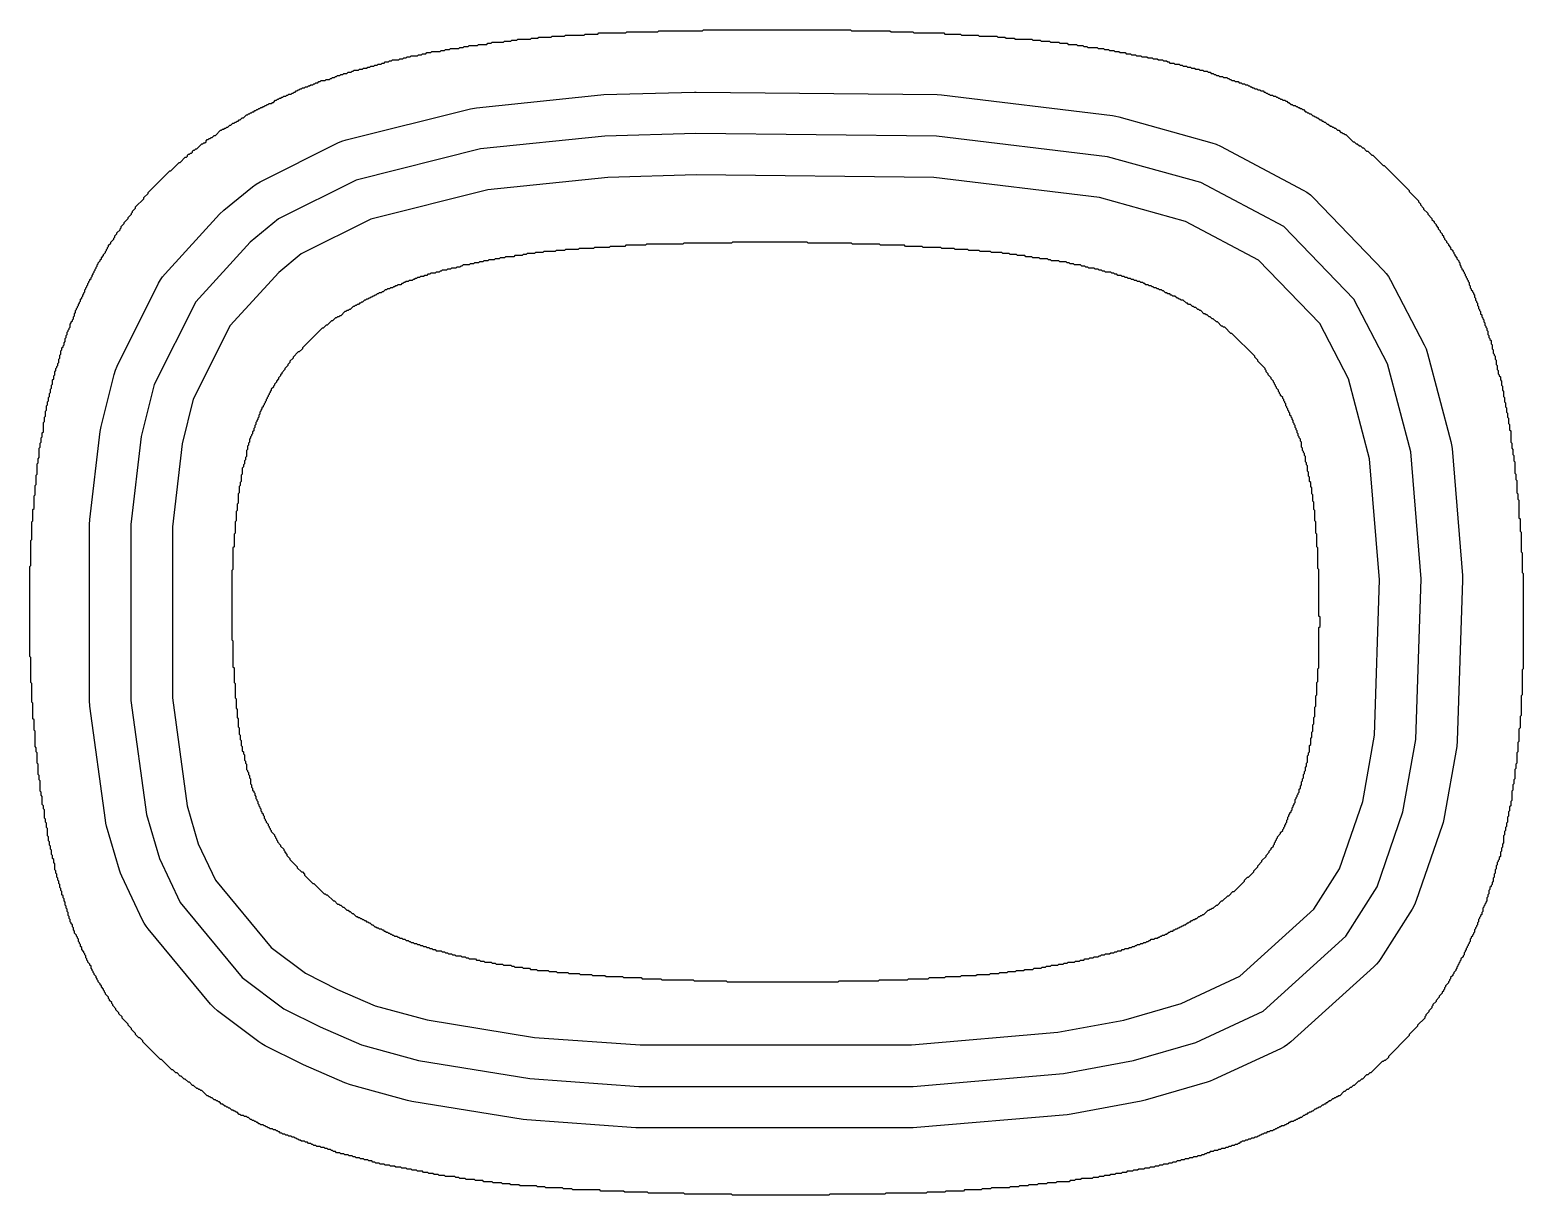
# Model space of a CAD drawing. Header units: millimetres. Extents: x 0 to 1730, y 0 to 225.
# Drawn here: x 1431.5 to 1575.6, y 56.6 to 169.1 of the extents above; entities that cross this region are included whole.
import ezdxf

# ---------------------------------------------------------------- set-up
doc = ezdxf.new("R2010")
doc.units = ezdxf.units.MM
for name, color, linetype in [('CENTERLINE', 1, 'Continuous'), ('GROOVE_8MM', 3, 'Continuous'), ('OUTLINE', 7, 'Continuous')]:
    doc.layers.add(name, color=color, linetype=linetype)

msp = doc.modelspace()

# ---------------------------------------------------------------- linework, layer by layer
at = {"layer": 'CENTERLINE'}
msp.add_lwpolyline([(1459.5, 72.85), (1463.5, 71.1), (1469, 69.6), (1479.75, 67.85), (1490.25, 67.1), (1516.75, 67.1), (1531.25, 68.35), (1538, 69.6), (1544, 71.35), (1550.5, 74.35), (1558.5, 81.6), (1561.5, 86.35), (1564, 93.6), (1565.25, 100.6), (1565.75, 116.1), (1564.75, 128.35), (1562.5, 136.85), (1559.25, 143.1), (1552.5, 150.1), (1544.5, 154.35), (1535.5, 156.85), (1519, 158.85), (1495.75, 159.1), (1487, 158.85), (1475, 157.6), (1463, 154.6), (1455.5, 150.85), (1452.75, 148.6), (1447.5, 142.85), (1443.5, 134.85), (1442.25, 129.85), (1441.25, 121.35), (1441.25, 104.35), (1442.75, 93.35), (1444, 89.1), (1446, 84.85), (1452, 77.6), (1456, 74.6), (1459.5, 72.85)], dxfattribs=at)
at = {"layer": 'GROOVE_8MM'}
for points in [[(1449.6, 74.4), (1449.24, 74.71), (1448.92, 75.05), (1442.92, 82.3), (1442.72, 82.57), (1442.54, 82.85), (1442.38, 83.15), (1440.38, 87.4), (1440.26, 87.68), (1440.16, 87.97), (1438.91, 92.22), (1438.84, 92.51), (1438.79, 92.81), (1437.29, 103.81), (1437.25, 104.35), (1437.25, 121.35), (1437.28, 121.82), (1438.28, 130.32), (1438.37, 130.82), (1439.62, 135.82), (1439.75, 136.24), (1439.92, 136.64), (1443.92, 144.64), (1444.1, 144.96), (1444.31, 145.26), (1444.55, 145.55), (1449.8, 151.3), (1450.22, 151.7), (1452.97, 153.95), (1453.33, 154.21), (1453.71, 154.43), (1461.21, 158.18), (1461.61, 158.35), (1462.03, 158.48), (1474.03, 161.48), (1474.59, 161.58), (1486.59, 162.83), (1486.89, 162.85), (1495.64, 163.1), (1495.79, 163.1), (1519.04, 162.85), (1519.48, 162.82), (1535.98, 160.82), (1536.28, 160.77), (1536.57, 160.7), (1545.57, 158.2), (1545.98, 158.07), (1546.38, 157.88), (1554.38, 153.63), (1554.74, 153.42), (1555.07, 153.16), (1555.38, 152.88), (1562.13, 145.88), (1562.38, 145.59), (1562.61, 145.28), (1562.8, 144.95), (1566.05, 138.7), (1566.23, 138.29), (1566.37, 137.87), (1568.62, 129.37), (1568.69, 129.03), (1568.74, 128.68), (1569.74, 116.43), (1569.75, 115.97), (1569.25, 100.47), (1569.19, 99.9), (1567.94, 92.9), (1567.87, 92.59), (1567.78, 92.3), (1565.28, 85.05), (1565.11, 84.62), (1564.88, 84.21), (1561.88, 79.46), (1561.68, 79.17), (1561.44, 78.89), (1561.19, 78.64), (1553.19, 71.39), (1552.87, 71.13), (1552.53, 70.91), (1552.18, 70.72), (1545.68, 67.72), (1545.4, 67.6), (1545.12, 67.51), (1539.12, 65.76), (1538.73, 65.67), (1531.98, 64.42), (1531.59, 64.37), (1517.09, 63.12), (1516.75, 63.1), (1490.25, 63.1), (1489.97, 63.11), (1479.47, 63.86), (1479.11, 63.9), (1468.36, 65.65), (1467.95, 65.74), (1462.45, 67.24), (1461.9, 67.44), (1457.9, 69.19), (1457.71, 69.27), (1454.21, 71.02), (1453.9, 71.2), (1453.6, 71.4), (1449.6, 74.4)], [(1490.39, 71.1), (1516.58, 71.1), (1530.71, 72.32), (1537.07, 73.5), (1542.59, 75.11), (1548.27, 77.73), (1555.41, 84.2), (1557.87, 88.09), (1560.12, 94.61), (1561.26, 101.02), (1561.74, 116), (1560.79, 127.67), (1558.75, 135.4), (1555.97, 140.74), (1550.06, 146.87), (1543.01, 150.61), (1534.72, 152.92), (1518.74, 154.85), (1495.79, 155.1), (1487.26, 154.86), (1475.7, 153.65), (1464.4, 150.83), (1457.69, 147.47), (1455.51, 145.69), (1450.83, 140.56), (1447.27, 133.45), (1446.19, 129.13), (1445.25, 121.12), (1445.25, 104.62), (1446.67, 94.19), (1447.75, 90.52), (1449.4, 87.01), (1454.78, 80.52), (1458.11, 78.02), (1461.2, 76.47), (1464.83, 74.88), (1469.85, 73.51), (1480.21, 71.83), (1490.39, 71.1)]]:
    msp.add_lwpolyline(points, close=True, dxfattribs=at)
at = {"layer": 'OUTLINE'}
for points in [[(1514.6, 168.9), (1516.7, 168.9), (1516.8, 168.8), (1519.7, 168.8), (1519.8, 168.7), (1521.3, 168.7), (1521.4, 168.6), (1523, 168.6), (1523.1, 168.5), (1524.8, 168.5), (1524.9, 168.4), (1525.6, 168.4), (1525.7, 168.3), (1526.5, 168.3), (1526.6, 168.2), (1528.2, 168.2), (1528.3, 168.1), (1529, 168.1), (1529.1, 168), (1529.9, 168), (1530, 167.9), (1530.8, 167.9), (1530.9, 167.8), (1531.6, 167.8), (1531.7, 167.7), (1532.5, 167.7), (1532.6, 167.6), (1533.1, 167.6), (1533.2, 167.5), (1533.5, 167.5), (1533.6, 167.4), (1534.5, 167.4), (1534.6, 167.3), (1535.1, 167.3), (1535.2, 167.2), (1535.6, 167.2), (1535.7, 167.1), (1536.1, 167.1), (1536.2, 167), (1536.6, 167), (1536.7, 166.9), (1537.2, 166.9), (1537.3, 166.8), (1537.7, 166.8), (1537.8, 166.7), (1538.2, 166.7), (1538.3, 166.6), (1538.7, 166.6), (1538.8, 166.5), (1539.3, 166.5), (1539.4, 166.4), (1539.8, 166.4), (1539.9, 166.3), (1540.3, 166.3), (1540.4, 166.2), (1540.8, 166.2), (1540.9, 166.1), (1541.2, 166.1), (1541.3, 166), (1541.4, 166), (1541.5, 165.9), (1541.9, 165.9), (1542, 165.8), (1542.4, 165.8), (1542.5, 165.7), (1542.7, 165.7), (1542.8, 165.6), (1543.1, 165.6), (1543.2, 165.5), (1543.5, 165.5), (1543.6, 165.4), (1543.9, 165.4), (1544, 165.3), (1544.3, 165.3), (1544.4, 165.2), (1544.7, 165.2), (1544.8, 165.1), (1545.1, 165.1), (1545.2, 165), (1545.4, 165), (1545.5, 164.9), (1545.7, 164.9), (1545.8, 164.8), (1545.9, 164.8), (1546, 164.7), (1546.2, 164.7), (1546.3, 164.6), (1546.6, 164.6), (1546.7, 164.5), (1547, 164.5), (1547.1, 164.4), (1547.2, 164.4), (1547.3, 164.3), (1547.4, 164.3), (1547.5, 164.2), (1547.7, 164.2), (1547.8, 164.1), (1548.1, 164.1), (1548.2, 164), (1548.4, 164), (1548.5, 163.9), (1548.7, 163.9), (1548.8, 163.8), (1549, 163.8), (1549.1, 163.7), (1549.2, 163.7), (1549.3, 163.6), (1549.4, 163.6), (1549.5, 163.5), (1549.6, 163.5), (1549.7, 163.4), (1549.9, 163.4), (1550, 163.3), (1550.2, 163.3), (1550.3, 163.2), (1550.5, 163.2), (1550.6, 163.1), (1550.7, 163.1), (1550.8, 163), (1550.9, 163), (1551, 162.9), (1551.1, 162.9), (1551.2, 162.8), (1551.4, 162.8), (1551.5, 162.7), (1551.7, 162.7), (1551.8, 162.6), (1551.9, 162.6), (1552, 162.5), (1552.1, 162.5), (1552.2, 162.4), (1552.3, 162.4), (1552.4, 162.3), (1552.6, 162.3), (1552.7, 162.2), (1552.8, 162.2), (1552.9, 162.1), (1553, 162.1), (1553.2, 161.9), (1553.3, 161.9), (1553.4, 161.8), (1553.6, 161.8), (1553.7, 161.7), (1553.8, 161.7), (1553.9, 161.6), (1554, 161.6), (1554.1, 161.5), (1554.2, 161.5), (1554.3, 161.4), (1554.4, 161.4), (1554.6, 161.2), (1554.7, 161.2), (1554.8, 161.1), (1554.9, 161.1), (1555, 161), (1555.1, 161), (1555.3, 160.8), (1555.4, 160.8), (1555.5, 160.7), (1555.6, 160.7), (1555.7, 160.6), (1555.8, 160.6), (1556, 160.4), (1556.1, 160.4), (1556.2, 160.3), (1556.3, 160.3), (1556.4, 160.2), (1556.5, 160.2), (1556.7, 160), (1556.8, 160), (1557, 159.8), (1557.1, 159.8), (1557.2, 159.7), (1557.3, 159.7), (1557.4, 159.6), (1557.5, 159.6), (1557.7, 159.4), (1557.8, 159.4), (1558, 159.2), (1558.1, 159.2), (1558.2, 159.1), (1558.3, 159.1), (1558.4, 159), (1558.5, 159), (1559.2, 158.3), (1559.3, 158.3), (1559.5, 158.1), (1559.6, 158.1), (1559.8, 157.9), (1559.9, 157.9), (1560.1, 157.7), (1560.2, 157.7), (1560.5, 157.4), (1560.6, 157.4), (1561, 157), (1561.1, 157), (1562.1, 156), (1562.2, 156), (1564.6, 153.6), (1564.6, 153.5), (1565.5, 152.6), (1565.5, 152.5), (1565.7, 152.3), (1565.7, 152.2), (1566, 151.9), (1566, 151.8), (1566.4, 151.4), (1566.4, 151.3), (1566.8, 150.9), (1566.8, 150.8), (1567, 150.6), (1567, 150.5), (1567.2, 150.3), (1567.2, 150.2), (1567.4, 150), (1567.4, 149.9), (1567.6, 149.7), (1567.6, 149.6), (1567.8, 149.4), (1567.8, 149.3), (1567.9, 149.2), (1567.9, 149.1), (1568, 149), (1568, 148.9), (1568.2, 148.7), (1568.2, 148.6), (1568.4, 148.4), (1568.4, 148.3), (1568.6, 148.1), (1568.6, 148), (1568.8, 147.8), (1568.8, 147.7), (1568.9, 147.6), (1568.9, 147.5), (1569, 147.4), (1569, 147.3), (1569.2, 147.1), (1569.2, 147), (1569.4, 146.8), (1569.4, 146.7), (1569.5, 146.6), (1569.5, 146.4), (1569.6, 146.3), (1569.6, 146.2), (1569.7, 146.1), (1569.7, 146), (1569.8, 145.9), (1569.8, 145.8), (1569.9, 145.7), (1569.9, 145.6), (1570, 145.5), (1570, 145.4), (1570.1, 145.3), (1570.1, 145.2), (1570.2, 145.1), (1570.2, 145), (1570.3, 144.9), (1570.3, 144.8), (1570.4, 144.7), (1570.4, 144.5), (1570.5, 144.4), (1570.5, 144.2), (1570.6, 144.1), (1570.6, 144), (1570.7, 143.9), (1570.7, 143.8), (1570.8, 143.7), (1570.8, 143.6), (1570.9, 143.5), (1570.9, 143.3), (1571, 143.2), (1571, 143), (1571.1, 142.9), (1571.1, 142.8), (1571.2, 142.7), (1571.2, 142.5), (1571.3, 142.4), (1571.3, 142.2), (1571.4, 142.1), (1571.4, 142), (1571.5, 141.9), (1571.5, 141.7), (1571.6, 141.6), (1571.6, 141.4), (1571.7, 141.3), (1571.7, 141.2), (1571.8, 141.1), (1571.8, 140.9), (1571.9, 140.8), (1571.9, 140.6), (1572, 140.5), (1572, 140.4), (1572.1, 140.3), (1572.1, 140.1), (1572.2, 140), (1572.2, 139.7), (1572.3, 139.6), (1572.3, 139.4), (1572.4, 139.3), (1572.4, 139.2), (1572.5, 139.1), (1572.5, 138.8), (1572.6, 138.7), (1572.6, 138.3), (1572.7, 138.2), (1572.7, 137.9), (1572.8, 137.8), (1572.8, 137.7), (1572.9, 137.6), (1572.9, 137.3), (1573, 137.2), (1573, 136.8), (1573.1, 136.7), (1573.1, 136.3), (1573.2, 136.2), (1573.2, 135.9), (1573.3, 135.8), (1573.3, 135.7), (1573.4, 135.6), (1573.4, 135.3), (1573.5, 135.2), (1573.5, 134.8), (1573.6, 134.7), (1573.6, 134.3), (1573.7, 134.2), (1573.7, 133.7), (1573.8, 133.6), (1573.8, 133.2), (1573.9, 133.1), (1573.9, 132.7), (1574, 132.6), (1574, 132.2), (1574.1, 132.1), (1574.1, 131.7), (1574.2, 131.6), (1574.2, 131.1), (1574.3, 131), (1574.3, 130.5), (1574.4, 130.4), (1574.4, 129.3), (1574.5, 129.2), (1574.5, 128.7), (1574.6, 128.6), (1574.6, 128.1), (1574.7, 128), (1574.7, 127.5), (1574.8, 127.4), (1574.8, 126.3), (1574.9, 126.2), (1574.9, 125.7), (1575, 125.6), (1575, 124.4), (1575.1, 124.3), (1575.1, 123.8), (1575.2, 123.7), (1575.2, 122), (1575.3, 121.9), (1575.3, 120.7), (1575.4, 120.6), (1575.4, 118.7), (1575.5, 118.6), (1575.5, 116.7), (1575.6, 116.6), (1575.6, 107.4), (1575.5, 107.3), (1575.5, 104.9), (1575.4, 104.8), (1575.4, 102.9), (1575.3, 102.8), (1575.3, 101.7), (1575.2, 101.6), (1575.2, 100.4), (1575.1, 100.3), (1575.1, 99.4), (1575, 99.3), (1575, 98.3), (1574.9, 98.2), (1574.9, 97.8), (1574.8, 97.7), (1574.8, 96.8), (1574.7, 96.7), (1574.7, 96.3), (1574.6, 96.2), (1574.6, 95.7), (1574.5, 95.6), (1574.5, 94.7), (1574.4, 94.6), (1574.4, 94.2), (1574.3, 94.1), (1574.3, 93.7), (1574.2, 93.6), (1574.2, 93.2), (1574.1, 93.1), (1574.1, 92.6), (1574, 92.5), (1574, 92.2), (1573.9, 92.1), (1573.9, 91.8), (1573.8, 91.7), (1573.8, 91.4), (1573.7, 91.3), (1573.7, 90.6), (1573.6, 90.5), (1573.6, 90.2), (1573.5, 90.1), (1573.5, 89.8), (1573.4, 89.7), (1573.4, 89.3), (1573.3, 89.2), (1573.3, 89), (1573.2, 88.9), (1573.2, 88.8), (1573.1, 88.7), (1573.1, 88.5), (1573, 88.4), (1573, 88.1), (1572.9, 88), (1572.9, 87.7), (1572.8, 87.6), (1572.8, 87.3), (1572.7, 87.2), (1572.7, 86.9), (1572.6, 86.8), (1572.6, 86.6), (1572.5, 86.5), (1572.5, 86.4), (1572.4, 86.3), (1572.4, 86.1), (1572.3, 86), (1572.3, 85.7), (1572.2, 85.6), (1572.2, 85.4), (1572.1, 85.3), (1572.1, 85), (1572, 84.9), (1572, 84.8), (1571.9, 84.7), (1571.9, 84.6), (1571.8, 84.5), (1571.8, 84.4), (1571.7, 84.3), (1571.7, 84), (1571.6, 83.9), (1571.6, 83.7), (1571.5, 83.6), (1571.5, 83.5), (1571.4, 83.4), (1571.4, 83.3), (1571.3, 83.2), (1571.3, 83), (1571.2, 82.9), (1571.2, 82.7), (1571.1, 82.6), (1571.1, 82.5), (1571, 82.4), (1571, 82.3), (1570.9, 82.2), (1570.9, 82), (1570.8, 81.9), (1570.8, 81.8), (1570.7, 81.7), (1570.7, 81.6), (1570.6, 81.5), (1570.6, 81.4), (1570.5, 81.3), (1570.5, 81.1), (1570.4, 81), (1570.4, 80.9), (1570.3, 80.8), (1570.3, 80.7), (1570.2, 80.6), (1570.2, 80.5), (1570.1, 80.4), (1570.1, 80.3), (1570, 80.2), (1570, 80.1), (1569.9, 80), (1569.9, 79.8), (1569.8, 79.7), (1569.8, 79.6), (1569.6, 79.4), (1569.6, 79.3), (1569.5, 79.2), (1569.5, 79.1), (1569.4, 79), (1569.4, 78.9), (1569.3, 78.8), (1569.3, 78.7), (1569.2, 78.6), (1569.2, 78.5), (1569.1, 78.4), (1569.1, 78.3), (1568.9, 78.1), (1568.9, 78), (1568.8, 77.9), (1568.8, 77.8), (1568.6, 77.6), (1568.6, 77.5), (1568.5, 77.4), (1568.5, 77.3), (1568.4, 77.2), (1568.4, 77.1), (1568.1, 76.8), (1568.1, 76.7), (1568, 76.6), (1568, 76.5), (1567.9, 76.4), (1567.9, 76.3), (1567.8, 76.2), (1567.8, 76.1), (1567.5, 75.8), (1567.5, 75.7), (1567.2, 75.4), (1567.2, 75.3), (1566.9, 75), (1566.9, 74.9), (1566.8, 74.8), (1566.8, 74.7), (1566.5, 74.4), (1566.5, 74.3), (1566.2, 74), (1566.2, 73.9), (1566.1, 73.8), (1566.1, 73.7), (1565.4, 73), (1565.4, 72.9), (1564.6, 72.1), (1564.6, 72), (1562.6, 70), (1562.6, 69.9), (1562.3, 69.6), (1562.2, 69.6), (1562.1, 69.5), (1562, 69.5), (1560.9, 68.4), (1560.8, 68.4), (1560.6, 68.2), (1560.5, 68.2), (1560.1, 67.8), (1560, 67.8), (1559.8, 67.6), (1559.7, 67.6), (1559.3, 67.2), (1559.2, 67.2), (1559, 67), (1558.9, 67), (1558.7, 66.8), (1558.6, 66.8), (1558.4, 66.6), (1558.3, 66.6), (1557.9, 66.2), (1557.8, 66.2), (1557.7, 66.1), (1557.6, 66.1), (1557.5, 66), (1557.4, 66), (1557.3, 65.9), (1557.2, 65.9), (1557, 65.7), (1556.9, 65.7), (1556.7, 65.5), (1556.6, 65.5), (1556.5, 65.4), (1556.4, 65.4), (1556.3, 65.3), (1556.2, 65.3), (1556, 65.1), (1555.9, 65.1), (1555.8, 65), (1555.7, 65), (1555.6, 64.9), (1555.5, 64.9), (1555.3, 64.7), (1555.2, 64.7), (1555.1, 64.6), (1555, 64.6), (1554.9, 64.5), (1554.8, 64.5), (1554.7, 64.4), (1554.6, 64.4), (1554.5, 64.3), (1554.4, 64.3), (1554.2, 64.1), (1554.1, 64.1), (1554, 64), (1553.9, 64), (1553.8, 63.9), (1553.7, 63.9), (1553.6, 63.8), (1553.5, 63.8), (1553.4, 63.7), (1553.2, 63.7), (1553.1, 63.6), (1553, 63.6), (1552.9, 63.5), (1552.8, 63.5), (1552.7, 63.4), (1552.6, 63.4), (1552.5, 63.3), (1552.3, 63.3), (1552.2, 63.2), (1552.1, 63.2), (1552, 63.1), (1551.9, 63.1), (1551.8, 63), (1551.7, 63), (1551.6, 62.9), (1551.5, 62.9), (1551.4, 62.8), (1551.2, 62.8), (1551.1, 62.7), (1550.9, 62.7), (1550.8, 62.6), (1550.6, 62.6), (1550.5, 62.5), (1550.4, 62.5), (1550.3, 62.4), (1550.2, 62.4), (1550.1, 62.3), (1550, 62.3), (1549.9, 62.2), (1549.7, 62.2), (1549.6, 62.1), (1549.4, 62.1), (1549.3, 62), (1549.1, 62), (1549, 61.9), (1548.8, 61.9), (1548.7, 61.8), (1548.5, 61.8), (1548.4, 61.7), (1548.3, 61.7), (1548.2, 61.6), (1548.1, 61.6), (1548, 61.5), (1547.8, 61.5), (1547.7, 61.4), (1547.5, 61.4), (1547.4, 61.3), (1547.2, 61.3), (1547.1, 61.2), (1546.9, 61.2), (1546.8, 61.1), (1546.5, 61.1), (1546.4, 61), (1546.2, 61), (1546.1, 60.9), (1545.8, 60.9), (1545.7, 60.8), (1545.4, 60.8), (1545.3, 60.7), (1545.1, 60.7), (1545, 60.6), (1544.9, 60.6), (1544.8, 60.5), (1544.6, 60.5), (1544.5, 60.4), (1544.2, 60.4), (1544.1, 60.3), (1543.8, 60.3), (1543.7, 60.2), (1543.4, 60.2), (1543.3, 60.1), (1543, 60.1), (1542.9, 60), (1542.6, 60), (1542.5, 59.9), (1542.2, 59.9), (1542.1, 59.8), (1541.8, 59.8), (1541.7, 59.7), (1541.4, 59.7), (1541.3, 59.6), (1540.9, 59.6), (1540.8, 59.5), (1540.5, 59.5), (1540.4, 59.4), (1540.1, 59.4), (1540, 59.3), (1539.6, 59.3), (1539.5, 59.2), (1539.1, 59.2), (1539, 59.1), (1538.5, 59.1), (1538.4, 59), (1538, 59), (1537.9, 58.9), (1537.4, 58.9), (1537.3, 58.8), (1536.9, 58.8), (1536.8, 58.7), (1536.3, 58.7), (1536.2, 58.6), (1535.8, 58.6), (1535.7, 58.5), (1535.2, 58.5), (1535.1, 58.4), (1534.7, 58.4), (1534.6, 58.3), (1534.1, 58.3), (1534, 58.2), (1533, 58.2), (1532.9, 58.1), (1532.4, 58.1), (1532.3, 58), (1531.9, 58), (1531.8, 57.9), (1530.6, 57.9), (1530.5, 57.8), (1529.7, 57.8), (1529.6, 57.7), (1528.8, 57.7), (1528.7, 57.6), (1527.9, 57.6), (1527.8, 57.5), (1527, 57.5), (1526.9, 57.4), (1526.1, 57.4), (1526, 57.3), (1524.3, 57.3), (1524.2, 57.2), (1523.4, 57.2), (1523.3, 57.1), (1521.7, 57.1), (1521.6, 57), (1519.9, 57), (1519.8, 56.9), (1518.1, 56.9), (1518, 56.8), (1514.1, 56.8), (1514, 56.7), (1508.7, 56.7), (1508.6, 56.6), (1499.3, 56.6), (1499.2, 56.7), (1494.7, 56.7), (1494.6, 56.8), (1491.2, 56.8), (1491.1, 56.9), (1488.9, 56.9), (1488.8, 57), (1486.6, 57), (1486.5, 57.1), (1483.9, 57.1), (1483.8, 57.2), (1483, 57.2), (1482.9, 57.3), (1481.3, 57.3), (1481.2, 57.4), (1480.5, 57.4), (1480.4, 57.5), (1478.8, 57.5), (1478.7, 57.6), (1477.9, 57.6), (1477.8, 57.7), (1477.1, 57.7), (1477, 57.8), (1476.2, 57.8), (1476.1, 57.9), (1475.3, 57.9), (1475.2, 58), (1474.5, 58), (1474.4, 58.1), (1473.6, 58.1), (1473.5, 58.2), (1473, 58.2), (1472.9, 58.3), (1472.6, 58.3), (1472.5, 58.4), (1471.6, 58.4), (1471.5, 58.5), (1471, 58.5), (1470.9, 58.6), (1470.5, 58.6), (1470.4, 58.7), (1470, 58.7), (1469.9, 58.8), (1469.5, 58.8), (1469.4, 58.9), (1468.9, 58.9), (1468.8, 59), (1468.4, 59), (1468.3, 59.1), (1467.9, 59.1), (1467.8, 59.2), (1467.4, 59.2), (1467.3, 59.3), (1466.8, 59.3), (1466.7, 59.4), (1466.3, 59.4), (1466.2, 59.5), (1465.8, 59.5), (1465.7, 59.6), (1465.3, 59.6), (1465.2, 59.7), (1464.9, 59.7), (1464.8, 59.8), (1464.6, 59.8), (1464.5, 59.9), (1464.2, 59.9), (1464.1, 60), (1463.8, 60), (1463.7, 60.1), (1463.4, 60.1), (1463.3, 60.2), (1463, 60.2), (1462.9, 60.3), (1462.7, 60.3), (1462.6, 60.4), (1462.3, 60.4), (1462.2, 60.5), (1461.9, 60.5), (1461.8, 60.6), (1461.5, 60.6), (1461.4, 60.7), (1461.1, 60.7), (1461, 60.8), (1460.8, 60.8), (1460.7, 60.9), (1460.6, 60.9), (1460.5, 61), (1460.3, 61), (1460.2, 61.1), (1460, 61.1), (1459.9, 61.2), (1459.6, 61.2), (1459.5, 61.3), (1459.2, 61.3), (1459.1, 61.4), (1458.9, 61.4), (1458.8, 61.5), (1458.7, 61.5), (1458.6, 61.6), (1458.4, 61.6), (1458.3, 61.7), (1458.1, 61.7), (1458, 61.8), (1457.7, 61.8), (1457.6, 61.9), (1457.5, 61.9), (1457.4, 62), (1457.3, 62), (1457.2, 62.1), (1457.1, 62.1), (1457, 62.2), (1456.8, 62.2), (1456.7, 62.3), (1456.5, 62.3), (1456.4, 62.4), (1456.2, 62.4), (1456.1, 62.5), (1455.9, 62.5), (1455.8, 62.6), (1455.7, 62.6), (1455.6, 62.7), (1455.5, 62.7), (1455.4, 62.8), (1455.3, 62.8), (1455.2, 62.9), (1455, 62.9), (1454.9, 63), (1454.7, 63), (1454.6, 63.1), (1454.5, 63.1), (1454.4, 63.2), (1454.3, 63.2), (1454.2, 63.3), (1454.1, 63.3), (1454, 63.4), (1453.8, 63.4), (1453.7, 63.5), (1453.6, 63.5), (1453.5, 63.6), (1453.4, 63.6), (1453.3, 63.7), (1453.2, 63.7), (1453.1, 63.8), (1453, 63.8), (1452.9, 63.9), (1452.8, 63.9), (1452.6, 64.1), (1452.5, 64.1), (1452.4, 64.2), (1452.2, 64.2), (1452.1, 64.3), (1451.9, 64.3), (1451.8, 64.4), (1451.7, 64.4), (1451.5, 64.6), (1451.4, 64.6), (1451.3, 64.7), (1451.2, 64.7), (1451.1, 64.8), (1451, 64.8), (1450.8, 65), (1450.7, 65), (1450.6, 65.1), (1450.5, 65.1), (1450.4, 65.2), (1450.3, 65.2), (1450.1, 65.4), (1450, 65.4), (1449.8, 65.6), (1449.7, 65.6), (1449.6, 65.7), (1449.5, 65.7), (1449.4, 65.8), (1449.3, 65.8), (1449.1, 66), (1449, 66), (1448.9, 66.1), (1448.8, 66.1), (1448.7, 66.2), (1448.6, 66.2), (1448.1, 66.7), (1448, 66.7), (1447.9, 66.8), (1447.8, 66.8), (1447.7, 66.9), (1447.6, 66.9), (1447.3, 67.2), (1447.2, 67.2), (1446.9, 67.5), (1446.8, 67.5), (1446.5, 67.8), (1446.4, 67.8), (1446.1, 68.1), (1446, 68.1), (1445.7, 68.4), (1445.6, 68.4), (1445.3, 68.7), (1445.2, 68.7), (1444.2, 69.7), (1444.1, 69.7), (1442.4, 71.4), (1442.4, 71.5), (1442.1, 71.8), (1442, 71.8), (1441.7, 72.1), (1441.7, 72.2), (1441.3, 72.6), (1441.3, 72.7), (1441, 73), (1441, 73.1), (1440.4, 73.7), (1440.4, 73.8), (1440.1, 74.1), (1440.1, 74.2), (1439.8, 74.5), (1439.8, 74.6), (1439.5, 74.9), (1439.5, 75), (1439.4, 75.1), (1439.4, 75.2), (1439.2, 75.4), (1439.2, 75.5), (1439.1, 75.6), (1439.1, 75.7), (1438.8, 76), (1438.8, 76.1), (1438.7, 76.2), (1438.7, 76.3), (1438.6, 76.4), (1438.6, 76.5), (1438.4, 76.7), (1438.4, 76.8), (1438.3, 76.9), (1438.3, 77), (1438.1, 77.2), (1438.1, 77.3), (1438, 77.4), (1438, 77.5), (1437.9, 77.6), (1437.9, 77.7), (1437.7, 77.9), (1437.7, 78), (1437.6, 78.1), (1437.6, 78.2), (1437.5, 78.3), (1437.5, 78.4), (1437.4, 78.5), (1437.4, 78.7), (1437.3, 78.8), (1437.3, 78.9), (1437.1, 79.1), (1437.1, 79.2), (1437, 79.3), (1437, 79.4), (1436.9, 79.5), (1436.9, 79.7), (1436.8, 79.8), (1436.8, 79.9), (1436.7, 80), (1436.7, 80.1), (1436.5, 80.3), (1436.5, 80.5), (1436.4, 80.6), (1436.4, 80.8), (1436.3, 80.9), (1436.3, 81), (1436.2, 81.1), (1436.2, 81.3), (1436.1, 81.4), (1436.1, 81.5), (1436, 81.6), (1436, 81.7), (1435.8, 81.9), (1435.8, 82.1), (1435.7, 82.2), (1435.7, 82.4), (1435.6, 82.5), (1435.6, 82.7), (1435.5, 82.8), (1435.5, 82.9), (1435.4, 83), (1435.4, 83.2), (1435.3, 83.3), (1435.3, 83.5), (1435.2, 83.6), (1435.2, 83.9), (1435.1, 84), (1435.1, 84.2), (1435, 84.3), (1435, 84.5), (1434.9, 84.6), (1434.9, 84.9), (1434.8, 85), (1434.8, 85.2), (1434.7, 85.3), (1434.7, 85.5), (1434.6, 85.6), (1434.6, 85.9), (1434.5, 86), (1434.5, 86.2), (1434.4, 86.3), (1434.4, 86.6), (1434.3, 86.7), (1434.3, 86.9), (1434.2, 87), (1434.2, 87.2), (1434.1, 87.3), (1434.1, 87.6), (1434, 87.7), (1434, 87.9), (1433.9, 88), (1433.9, 88.6), (1433.8, 88.7), (1433.8, 89), (1433.7, 89.1), (1433.7, 89.4), (1433.6, 89.5), (1433.6, 89.9), (1433.5, 90), (1433.5, 90.3), (1433.4, 90.4), (1433.4, 90.7), (1433.3, 90.8), (1433.3, 91.2), (1433.2, 91.3), (1433.2, 92), (1433.1, 92.1), (1433.1, 92.5), (1433, 92.6), (1433, 92.9), (1432.9, 93), (1432.9, 93.8), (1432.8, 93.9), (1432.8, 94.2), (1432.7, 94.3), (1432.7, 95.1), (1432.6, 95.2), (1432.6, 95.5), (1432.5, 95.6), (1432.5, 96.6), (1432.4, 96.7), (1432.4, 97.1), (1432.3, 97.2), (1432.3, 98.2), (1432.2, 98.3), (1432.2, 99.3), (1432.1, 99.4), (1432.1, 99.8), (1432, 99.9), (1432, 101.4), (1431.9, 101.5), (1431.9, 102.5), (1431.8, 102.6), (1431.8, 104.1), (1431.7, 104.2), (1431.7, 106), (1431.6, 106.1), (1431.6, 108.5), (1431.5, 108.6), (1431.5, 117.3), (1431.6, 117.4), (1431.6, 119.8), (1431.7, 119.9), (1431.7, 121.6), (1431.8, 121.7), (1431.8, 122.8), (1431.9, 122.9), (1431.9, 124.1), (1432, 124.2), (1432, 125.1), (1432.1, 125.2), (1432.1, 126.1), (1432.2, 126.2), (1432.2, 127.2), (1432.3, 127.3), (1432.3, 127.7), (1432.4, 127.8), (1432.4, 128.7), (1432.5, 128.8), (1432.5, 129.2), (1432.6, 129.3), (1432.6, 129.7), (1432.7, 129.8), (1432.7, 130.2), (1432.8, 130.3), (1432.8, 131.2), (1432.9, 131.3), (1432.9, 131.7), (1433, 131.8), (1433, 132.3), (1433.1, 132.4), (1433.1, 132.8), (1433.2, 132.9), (1433.2, 133.2), (1433.3, 133.3), (1433.3, 133.6), (1433.4, 133.7), (1433.4, 134), (1433.5, 134.1), (1433.5, 134.4), (1433.6, 134.5), (1433.6, 134.8), (1433.7, 134.9), (1433.7, 135.3), (1433.8, 135.4), (1433.8, 135.7), (1433.9, 135.8), (1433.9, 136.1), (1434, 136.2), (1434, 136.4), (1434.1, 136.5), (1434.1, 136.6), (1434.2, 136.7), (1434.2, 136.9), (1434.3, 137), (1434.3, 137.3), (1434.4, 137.4), (1434.4, 137.7), (1434.5, 137.8), (1434.5, 138.1), (1434.6, 138.2), (1434.6, 138.4), (1434.7, 138.5), (1434.7, 138.6), (1434.8, 138.7), (1434.8, 138.9), (1434.9, 139), (1434.9, 139.3), (1435, 139.4), (1435, 139.6), (1435.1, 139.7), (1435.1, 139.9), (1435.2, 140), (1435.2, 140.1), (1435.3, 140.2), (1435.3, 140.3), (1435.4, 140.4), (1435.4, 140.7), (1435.5, 140.8), (1435.5, 140.9), (1435.6, 141), (1435.6, 141.1), (1435.7, 141.2), (1435.7, 141.4), (1435.8, 141.5), (1435.8, 141.7), (1435.9, 141.8), (1435.9, 142), (1436, 142.1), (1436, 142.2), (1436.1, 142.3), (1436.1, 142.4), (1436.2, 142.5), (1436.2, 142.6), (1436.3, 142.7), (1436.3, 142.8), (1436.4, 142.9), (1436.4, 143.1), (1436.5, 143.2), (1436.5, 143.3), (1436.6, 143.4), (1436.6, 143.5), (1436.7, 143.6), (1436.7, 143.7), (1436.8, 143.8), (1436.8, 144), (1436.9, 144.1), (1436.9, 144.2), (1437, 144.3), (1437, 144.4), (1437.1, 144.5), (1437.1, 144.6), (1437.2, 144.7), (1437.2, 144.8), (1437.3, 144.9), (1437.3, 145), (1437.4, 145.1), (1437.4, 145.2), (1437.5, 145.3), (1437.5, 145.4), (1437.6, 145.5), (1437.6, 145.6), (1437.7, 145.7), (1437.7, 145.8), (1437.8, 145.9), (1437.8, 146), (1437.9, 146.1), (1437.9, 146.2), (1438, 146.3), (1438, 146.4), (1438.1, 146.5), (1438.1, 146.6), (1438.3, 146.8), (1438.3, 146.9), (1438.4, 147), (1438.4, 147.1), (1438.6, 147.3), (1438.6, 147.4), (1438.8, 147.6), (1438.8, 147.7), (1438.9, 147.8), (1438.9, 147.9), (1439, 148), (1439, 148.1), (1439.1, 148.2), (1439.1, 148.3), (1439.3, 148.5), (1439.3, 148.6), (1439.6, 148.9), (1439.6, 149), (1439.7, 149.1), (1439.7, 149.2), (1439.9, 149.4), (1439.9, 149.5), (1440.2, 149.8), (1440.2, 149.9), (1440.3, 150), (1440.3, 150.1), (1440.6, 150.4), (1440.6, 150.5), (1441, 150.9), (1441, 151), (1441.3, 151.3), (1441.3, 151.4), (1441.4, 151.5), (1441.4, 151.6), (1441.7, 151.9), (1441.7, 152), (1442.5, 152.8), (1442.5, 152.9), (1442.9, 153.3), (1442.9, 153.4), (1445, 155.5), (1445.1, 155.5), (1445.9, 156.3), (1446, 156.3), (1446.5, 156.8), (1446.6, 156.8), (1446.7, 156.9), (1446.7, 157), (1446.8, 157.1), (1446.9, 157.1), (1447, 157.2), (1447.1, 157.2), (1447.2, 157.3), (1447.2, 157.4), (1447.3, 157.5), (1447.4, 157.5), (1447.5, 157.6), (1447.6, 157.6), (1448.1, 158.1), (1448.2, 158.1), (1448.3, 158.2), (1448.4, 158.2), (1448.5, 158.3), (1448.5, 158.4), (1448.6, 158.5), (1448.7, 158.5), (1448.8, 158.6), (1448.9, 158.6), (1449, 158.7), (1449.1, 158.7), (1449.3, 158.9), (1449.4, 158.9), (1449.9, 159.4), (1450, 159.4), (1450.1, 159.5), (1450.2, 159.5), (1450.3, 159.6), (1450.4, 159.6), (1450.5, 159.7), (1450.6, 159.7), (1450.8, 159.9), (1450.9, 159.9), (1451.1, 160.1), (1451.2, 160.1), (1451.3, 160.2), (1451.4, 160.2), (1451.5, 160.3), (1451.6, 160.3), (1451.7, 160.4), (1451.8, 160.4), (1452, 160.6), (1452.1, 160.6), (1452.4, 160.9), (1452.5, 160.9), (1452.6, 161), (1452.7, 161), (1452.8, 161.1), (1452.9, 161.1), (1453, 161.2), (1453.1, 161.2), (1453.2, 161.3), (1453.3, 161.3), (1453.4, 161.4), (1453.5, 161.4), (1453.6, 161.5), (1453.7, 161.5), (1453.8, 161.6), (1453.9, 161.6), (1454, 161.7), (1454.1, 161.7), (1454.2, 161.8), (1454.3, 161.8), (1454.4, 161.9), (1454.5, 161.9), (1454.6, 162), (1454.8, 162), (1454.9, 162.1), (1455, 162.1), (1455.2, 162.3), (1455.3, 162.3), (1455.4, 162.4), (1455.5, 162.4), (1455.6, 162.5), (1455.7, 162.5), (1455.8, 162.6), (1455.9, 162.6), (1456, 162.7), (1456.2, 162.7), (1456.3, 162.8), (1456.4, 162.8), (1456.5, 162.9), (1456.7, 162.9), (1456.8, 163), (1456.9, 163), (1457, 163.1), (1457.1, 163.1), (1457.2, 163.2), (1457.3, 163.2), (1457.4, 163.3), (1457.5, 163.3), (1457.6, 163.4), (1457.7, 163.4), (1457.8, 163.5), (1458, 163.5), (1458.1, 163.6), (1458.3, 163.6), (1458.4, 163.7), (1458.5, 163.7), (1458.6, 163.8), (1458.8, 163.8), (1458.9, 163.9), (1459, 163.9), (1459.1, 164), (1459.3, 164), (1459.4, 164.1), (1459.5, 164.1), (1459.6, 164.2), (1460, 164.2), (1460.1, 164.3), (1460.4, 164.3), (1460.5, 164.4), (1460.6, 164.4), (1460.7, 164.5), (1460.9, 164.5), (1461, 164.6), (1461.1, 164.6), (1461.2, 164.7), (1461.4, 164.7), (1461.5, 164.8), (1461.7, 164.8), (1461.8, 164.9), (1462.1, 164.9), (1462.2, 165), (1462.5, 165), (1462.6, 165.1), (1462.7, 165.1), (1462.8, 165.2), (1463.2, 165.2), (1463.3, 165.3), (1463.6, 165.3), (1463.7, 165.4), (1464, 165.4), (1464.1, 165.5), (1464.3, 165.5), (1464.4, 165.6), (1464.7, 165.6), (1464.8, 165.7), (1465, 165.7), (1465.1, 165.8), (1465.4, 165.8), (1465.5, 165.9), (1465.7, 165.9), (1465.8, 166), (1466.1, 166), (1466.2, 166.1), (1466.4, 166.1), (1466.5, 166.2), (1467.1, 166.2), (1467.2, 166.3), (1467.5, 166.3), (1467.6, 166.4), (1467.8, 166.4), (1467.9, 166.5), (1468.2, 166.5), (1468.3, 166.6), (1468.9, 166.6), (1469, 166.7), (1469.3, 166.7), (1469.4, 166.8), (1469.7, 166.8), (1469.8, 166.9), (1470.2, 166.9), (1470.3, 167), (1471.1, 167), (1471.2, 167.1), (1471.5, 167.1), (1471.6, 167.2), (1472, 167.2), (1472.1, 167.3), (1472.9, 167.3), (1473, 167.4), (1473.3, 167.4), (1473.4, 167.5), (1473.8, 167.5), (1473.9, 167.6), (1474.7, 167.6), (1474.8, 167.7), (1475.6, 167.7), (1475.7, 167.8), (1476, 167.8), (1476.1, 167.9), (1477.2, 167.9), (1477.3, 168), (1477.9, 168), (1478, 168.1), (1478.5, 168.1), (1478.6, 168.2), (1479.8, 168.2), (1479.9, 168.3), (1480.5, 168.3), (1480.6, 168.4), (1481.8, 168.4), (1481.9, 168.5), (1483.1, 168.5), (1483.2, 168.6), (1485, 168.6), (1485.1, 168.7), (1486.3, 168.7), (1486.4, 168.8), (1489, 168.8), (1489.1, 168.9), (1492.1, 168.9), (1492.2, 169), (1496.4, 169), (1496.5, 169.1), (1510.7, 169.1), (1510.8, 169), (1514.5, 169), (1514.6, 168.9)], [(1490.9, 148.3), (1489, 148.3), (1488.9, 148.2), (1487.5, 148.2), (1487.4, 148.1), (1486, 148.1), (1485.9, 148), (1484.5, 148), (1484.4, 147.9), (1483.2, 147.9), (1483.1, 147.8), (1482.3, 147.8), (1482.2, 147.7), (1481.1, 147.7), (1481, 147.6), (1480.3, 147.6), (1480.2, 147.5), (1479.5, 147.5), (1479.4, 147.4), (1479.1, 147.4), (1479, 147.3), (1478.3, 147.3), (1478.2, 147.2), (1477.4, 147.2), (1477.3, 147.1), (1476.9, 147.1), (1476.8, 147), (1476.4, 147), (1476.3, 146.9), (1475.8, 146.9), (1475.7, 146.8), (1475.3, 146.8), (1475.2, 146.7), (1474.9, 146.7), (1474.8, 146.6), (1474.4, 146.6), (1474.3, 146.5), (1474, 146.5), (1473.9, 146.4), (1473.3, 146.4), (1473.2, 146.3), (1473.1, 146.3), (1473, 146.2), (1472.7, 146.2), (1472.6, 146.1), (1472.2, 146.1), (1472.1, 146), (1471.8, 146), (1471.7, 145.9), (1471.3, 145.9), (1471.2, 145.8), (1471.1, 145.8), (1471, 145.7), (1470.7, 145.7), (1470.6, 145.6), (1470.2, 145.6), (1470.1, 145.5), (1469.9, 145.5), (1469.8, 145.4), (1469.6, 145.4), (1469.5, 145.3), (1469.2, 145.3), (1469.1, 145.2), (1468.9, 145.2), (1468.8, 145.1), (1468.7, 145.1), (1468.6, 145), (1468.5, 145), (1468.4, 144.9), (1468.1, 144.9), (1468, 144.8), (1467.8, 144.8), (1467.7, 144.7), (1467.6, 144.7), (1467.5, 144.6), (1467.4, 144.6), (1467.3, 144.5), (1467, 144.5), (1466.9, 144.4), (1466.8, 144.4), (1466.7, 144.3), (1466.6, 144.3), (1466.5, 144.2), (1466.3, 144.2), (1466.2, 144.1), (1466, 144.1), (1465.9, 144), (1465.8, 144), (1465.6, 143.8), (1465.5, 143.8), (1465.4, 143.7), (1465.2, 143.7), (1465.1, 143.6), (1465, 143.6), (1464.9, 143.5), (1464.8, 143.5), (1464.7, 143.4), (1464.6, 143.4), (1464.5, 143.3), (1464.4, 143.3), (1464.3, 143.2), (1464.2, 143.2), (1464.1, 143.1), (1464, 143.1), (1463.9, 143), (1463.8, 143), (1463.6, 142.8), (1463.5, 142.8), (1463.4, 142.7), (1463.3, 142.7), (1463.2, 142.6), (1463.1, 142.6), (1463, 142.5), (1462.9, 142.5), (1462.8, 142.4), (1462.7, 142.4), (1462.4, 142.1), (1462.3, 142.1), (1462.2, 142), (1462.1, 142), (1462, 141.9), (1461.9, 141.9), (1461.5, 141.5), (1461.4, 141.5), (1461.3, 141.4), (1461.2, 141.4), (1461.1, 141.3), (1461, 141.3), (1460.7, 141), (1460.6, 141), (1460.2, 140.6), (1460.1, 140.6), (1459.8, 140.3), (1459.7, 140.3), (1457.8, 138.4), (1457.8, 138.3), (1457.5, 138), (1457.4, 138), (1456.9, 137.5), (1456.9, 137.4), (1456.6, 137.1), (1456.6, 137), (1456.4, 136.8), (1456.4, 136.7), (1456.1, 136.4), (1456.1, 136.3), (1455.8, 136), (1455.8, 135.9), (1455.7, 135.8), (1455.7, 135.7), (1455.5, 135.5), (1455.5, 135.4), (1455.3, 135.2), (1455.3, 135.1), (1455.1, 134.9), (1455.1, 134.8), (1455, 134.7), (1455, 134.6), (1454.8, 134.4), (1454.8, 134.3), (1454.7, 134.2), (1454.7, 134.1), (1454.6, 134), (1454.6, 133.9), (1454.5, 133.8), (1454.5, 133.7), (1454.4, 133.6), (1454.4, 133.5), (1454.3, 133.4), (1454.3, 133.3), (1454.2, 133.2), (1454.2, 133.1), (1454.1, 133), (1454.1, 132.9), (1454, 132.8), (1454, 132.7), (1453.9, 132.6), (1453.9, 132.5), (1453.8, 132.4), (1453.8, 132.3), (1453.7, 132.2), (1453.7, 132), (1453.6, 131.9), (1453.6, 131.7), (1453.5, 131.6), (1453.5, 131.5), (1453.4, 131.4), (1453.4, 131.3), (1453.3, 131.2), (1453.3, 131), (1453.2, 130.9), (1453.2, 130.7), (1453.1, 130.6), (1453.1, 130.4), (1453, 130.3), (1453, 130.1), (1452.9, 130), (1452.9, 129.9), (1452.8, 129.8), (1452.8, 129.7), (1452.7, 129.6), (1452.7, 129.3), (1452.6, 129.2), (1452.6, 129), (1452.5, 128.9), (1452.5, 128.6), (1452.4, 128.5), (1452.4, 127.9), (1452.3, 127.8), (1452.3, 127.6), (1452.2, 127.5), (1452.2, 127.2), (1452.1, 127.1), (1452.1, 126.9), (1452, 126.8), (1452, 126.2), (1451.9, 126.1), (1451.9, 125.5), (1451.8, 125.4), (1451.8, 125.1), (1451.7, 125), (1451.7, 124.4), (1451.6, 124.3), (1451.6, 123.4), (1451.5, 123.3), (1451.5, 122.7), (1451.4, 122.6), (1451.4, 121.7), (1451.3, 121.6), (1451.3, 120.5), (1451.2, 120.4), (1451.2, 119.2), (1451.1, 119.1), (1451.1, 117), (1451, 116.9), (1451, 110.2), (1451.1, 110.1), (1451.1, 107.6), (1451.2, 107.5), (1451.2, 106.1), (1451.3, 106), (1451.3, 104.6), (1451.4, 104.5), (1451.4, 103.6), (1451.5, 103.5), (1451.5, 102.7), (1451.6, 102.6), (1451.6, 101.8), (1451.7, 101.7), (1451.7, 101.1), (1451.8, 101), (1451.8, 100.6), (1451.9, 100.5), (1451.9, 100), (1452, 99.9), (1452, 99.5), (1452.1, 99.4), (1452.1, 99.2), (1452.2, 99.1), (1452.2, 98.6), (1452.3, 98.5), (1452.3, 98.3), (1452.4, 98.2), (1452.4, 97.7), (1452.5, 97.6), (1452.5, 97.5), (1452.6, 97.4), (1452.6, 97.2), (1452.7, 97.1), (1452.7, 96.9), (1452.8, 96.8), (1452.8, 96.3), (1452.9, 96.2), (1452.9, 96), (1453, 95.9), (1453, 95.7), (1453.1, 95.6), (1453.1, 95.5), (1453.2, 95.4), (1453.2, 95.2), (1453.3, 95.1), (1453.3, 94.9), (1453.4, 94.8), (1453.4, 94.7), (1453.5, 94.6), (1453.5, 94.4), (1453.6, 94.3), (1453.6, 94.2), (1453.7, 94.1), (1453.7, 94), (1453.8, 93.9), (1453.8, 93.7), (1453.9, 93.6), (1453.9, 93.5), (1454, 93.4), (1454, 93.3), (1454.1, 93.2), (1454.1, 93), (1454.2, 92.9), (1454.2, 92.8), (1454.3, 92.7), (1454.3, 92.6), (1454.5, 92.4), (1454.5, 92.3), (1454.6, 92.2), (1454.6, 92.1), (1454.7, 92), (1454.7, 91.9), (1454.8, 91.8), (1454.8, 91.7), (1455.1, 91.4), (1455.1, 91.3), (1455.2, 91.2), (1455.2, 91.1), (1455.3, 91), (1455.3, 90.9), (1455.4, 90.8), (1455.4, 90.7), (1455.7, 90.4), (1455.7, 90.3), (1456, 90), (1456, 89.9), (1456.1, 89.8), (1456.1, 89.7), (1456.3, 89.5), (1456.3, 89.4), (1456.6, 89.1), (1456.6, 89), (1457.3, 88.3), (1457.3, 88.2), (1457.7, 87.8), (1457.8, 87.8), (1458, 87.6), (1458, 87.5), (1458.8, 86.7), (1458.9, 86.7), (1459.9, 85.7), (1460, 85.7), (1460.1, 85.6), (1460.2, 85.6), (1460.8, 85), (1460.9, 85), (1461.2, 84.7), (1461.3, 84.7), (1461.4, 84.6), (1461.5, 84.6), (1461.7, 84.4), (1461.8, 84.4), (1462.1, 84.1), (1462.2, 84.1), (1462.3, 84), (1462.4, 84), (1462.6, 83.8), (1462.7, 83.8), (1463, 83.5), (1463.1, 83.5), (1463.2, 83.4), (1463.3, 83.4), (1463.4, 83.3), (1463.5, 83.3), (1463.6, 83.2), (1463.7, 83.2), (1463.8, 83.1), (1463.9, 83.1), (1464, 83), (1464.1, 83), (1464.2, 82.9), (1464.3, 82.9), (1464.5, 82.7), (1464.6, 82.7), (1464.8, 82.5), (1464.9, 82.5), (1465, 82.4), (1465.1, 82.4), (1465.2, 82.3), (1465.4, 82.3), (1465.5, 82.2), (1465.6, 82.2), (1465.7, 82.1), (1465.8, 82.1), (1465.9, 82), (1466, 82), (1466.1, 81.9), (1466.2, 81.9), (1466.3, 81.8), (1466.4, 81.8), (1466.5, 81.7), (1466.6, 81.7), (1466.7, 81.6), (1466.9, 81.6), (1467, 81.5), (1467.1, 81.5), (1467.2, 81.4), (1467.4, 81.4), (1467.5, 81.3), (1467.7, 81.3), (1467.8, 81.2), (1468, 81.2), (1468.1, 81.1), (1468.2, 81.1), (1468.3, 81), (1468.5, 81), (1468.6, 80.9), (1468.8, 80.9), (1468.9, 80.8), (1469.1, 80.8), (1469.2, 80.7), (1469.4, 80.7), (1469.5, 80.6), (1469.7, 80.6), (1469.8, 80.5), (1470, 80.5), (1470.1, 80.4), (1470.3, 80.4), (1470.4, 80.3), (1470.6, 80.3), (1470.7, 80.2), (1471.2, 80.2), (1471.3, 80.1), (1471.5, 80.1), (1471.6, 80), (1471.8, 80), (1471.9, 79.9), (1472.2, 79.9), (1472.3, 79.8), (1472.5, 79.8), (1472.6, 79.7), (1473.1, 79.7), (1473.2, 79.6), (1473.5, 79.6), (1473.6, 79.5), (1473.8, 79.5), (1473.9, 79.4), (1474.5, 79.4), (1474.6, 79.3), (1474.9, 79.3), (1475, 79.2), (1475.3, 79.2), (1475.4, 79.1), (1476, 79.1), (1476.1, 79), (1476.4, 79), (1476.5, 78.9), (1477.1, 78.9), (1477.2, 78.8), (1477.9, 78.8), (1478, 78.7), (1478.2, 78.7), (1478.3, 78.6), (1479, 78.6), (1479.1, 78.5), (1479.7, 78.5), (1479.8, 78.4), (1480.4, 78.4), (1480.5, 78.3), (1481.5, 78.3), (1481.6, 78.2), (1482.3, 78.2), (1482.4, 78.1), (1483.4, 78.1), (1483.5, 78), (1484.5, 78), (1484.6, 77.9), (1485.7, 77.9), (1485.8, 77.8), (1487, 77.8), (1487.1, 77.7), (1488.7, 77.7), (1488.8, 77.6), (1490.5, 77.6), (1490.6, 77.5), (1492.4, 77.5), (1492.5, 77.4), (1495.5, 77.4), (1495.6, 77.3), (1498.7, 77.3), (1498.8, 77.2), (1509.5, 77.2), (1509.6, 77.3), (1513.4, 77.3), (1513.5, 77.4), (1516.2, 77.4), (1516.3, 77.5), (1518.2, 77.5), (1518.3, 77.6), (1519.8, 77.6), (1519.9, 77.7), (1521.3, 77.7), (1521.4, 77.8), (1522.8, 77.8), (1522.9, 77.9), (1524.1, 77.9), (1524.2, 78), (1525, 78), (1525.1, 78.1), (1525.8, 78.1), (1525.9, 78.2), (1526.6, 78.2), (1526.7, 78.3), (1527.4, 78.3), (1527.5, 78.4), (1528.3, 78.4), (1528.4, 78.5), (1529.1, 78.5), (1529.2, 78.6), (1529.5, 78.6), (1529.6, 78.7), (1530, 78.7), (1530.1, 78.8), (1530.7, 78.8), (1530.8, 78.9), (1531.2, 78.9), (1531.3, 79), (1531.6, 79), (1531.7, 79.1), (1532.3, 79.1), (1532.4, 79.2), (1532.8, 79.2), (1532.9, 79.3), (1533.2, 79.3), (1533.3, 79.4), (1533.7, 79.4), (1533.8, 79.5), (1534.1, 79.5), (1534.2, 79.6), (1534.6, 79.6), (1534.7, 79.7), (1534.8, 79.7), (1534.9, 79.8), (1535.2, 79.8), (1535.3, 79.9), (1535.7, 79.9), (1535.8, 80), (1536.1, 80), (1536.2, 80.1), (1536.4, 80.1), (1536.5, 80.2), (1536.8, 80.2), (1536.9, 80.3), (1537.1, 80.3), (1537.2, 80.4), (1537.5, 80.4), (1537.6, 80.5), (1537.8, 80.5), (1537.9, 80.6), (1538.1, 80.6), (1538.2, 80.7), (1538.3, 80.7), (1538.4, 80.8), (1538.6, 80.8), (1538.7, 80.9), (1538.9, 80.9), (1539, 81), (1539.2, 81), (1539.3, 81.1), (1539.4, 81.1), (1539.5, 81.2), (1539.6, 81.2), (1539.7, 81.3), (1540, 81.3), (1540.1, 81.4), (1540.3, 81.4), (1540.4, 81.5), (1540.5, 81.5), (1540.6, 81.6), (1540.7, 81.6), (1540.8, 81.7), (1541, 81.7), (1541.1, 81.8), (1541.2, 81.8), (1541.4, 82), (1541.5, 82), (1541.6, 82.1), (1541.8, 82.1), (1541.9, 82.2), (1542, 82.2), (1542.1, 82.3), (1542.2, 82.3), (1542.3, 82.4), (1542.4, 82.4), (1542.5, 82.5), (1542.6, 82.5), (1542.7, 82.6), (1542.8, 82.6), (1542.9, 82.7), (1543, 82.7), (1543.2, 82.9), (1543.3, 82.9), (1543.4, 83), (1543.5, 83), (1543.6, 83.1), (1543.7, 83.1), (1543.8, 83.2), (1543.9, 83.2), (1544, 83.3), (1544.1, 83.3), (1544.3, 83.5), (1544.4, 83.5), (1544.5, 83.6), (1544.6, 83.6), (1544.7, 83.7), (1544.8, 83.7), (1545.2, 84.1), (1545.3, 84.1), (1545.4, 84.2), (1545.5, 84.2), (1545.6, 84.3), (1545.7, 84.3), (1546, 84.6), (1546.1, 84.6), (1546.5, 85), (1546.6, 85), (1547.1, 85.5), (1547.2, 85.5), (1547.6, 85.9), (1547.7, 85.9), (1548.7, 86.9), (1548.7, 87), (1549, 87.3), (1549.1, 87.3), (1549.6, 87.8), (1549.6, 87.9), (1550, 88.3), (1550, 88.4), (1550.4, 88.8), (1550.4, 88.9), (1550.8, 89.3), (1550.8, 89.4), (1551.1, 89.7), (1551.1, 89.8), (1551.3, 90), (1551.3, 90.1), (1551.5, 90.3), (1551.5, 90.4), (1551.6, 90.5), (1551.6, 90.6), (1551.7, 90.7), (1551.7, 90.8), (1551.8, 90.9), (1551.8, 91), (1551.9, 91.1), (1551.9, 91.2), (1552.2, 91.5), (1552.2, 91.6), (1552.4, 91.8), (1552.4, 91.9), (1552.5, 92), (1552.5, 92.1), (1552.6, 92.2), (1552.6, 92.3), (1552.7, 92.4), (1552.7, 92.5), (1552.8, 92.6), (1552.8, 92.8), (1552.9, 92.9), (1552.9, 93.1), (1553, 93.2), (1553, 93.3), (1553.1, 93.4), (1553.1, 93.5), (1553.2, 93.6), (1553.2, 93.7), (1553.3, 93.8), (1553.3, 94), (1553.4, 94.1), (1553.4, 94.2), (1553.5, 94.3), (1553.5, 94.4), (1553.6, 94.5), (1553.6, 94.8), (1553.7, 94.9), (1553.7, 95), (1553.8, 95.1), (1553.8, 95.2), (1553.9, 95.3), (1553.9, 95.4), (1554, 95.5), (1554, 95.8), (1554.1, 95.9), (1554.1, 96.1), (1554.2, 96.2), (1554.2, 96.5), (1554.3, 96.6), (1554.3, 96.8), (1554.4, 96.9), (1554.4, 97.2), (1554.5, 97.3), (1554.5, 97.5), (1554.6, 97.6), (1554.6, 97.9), (1554.7, 98), (1554.7, 98.3), (1554.8, 98.4), (1554.8, 99), (1554.9, 99.1), (1554.9, 99.3), (1555, 99.4), (1555, 100), (1555.1, 100.1), (1555.1, 100.7), (1555.2, 100.8), (1555.2, 101.3), (1555.3, 101.4), (1555.3, 102), (1555.4, 102.1), (1555.4, 102.7), (1555.5, 102.8), (1555.5, 103.7), (1555.6, 103.8), (1555.6, 104.8), (1555.7, 104.9), (1555.7, 106.1), (1555.8, 106.2), (1555.8, 107.4), (1555.9, 107.5), (1555.9, 111.4), (1556, 111.5), (1556, 112.4), (1555.9, 112.5), (1555.9, 117), (1555.8, 117.1), (1555.8, 119.1), (1555.7, 119.2), (1555.7, 120.4), (1555.6, 120.5), (1555.6, 121.6), (1555.5, 121.7), (1555.5, 122.7), (1555.4, 122.8), (1555.4, 123.5), (1555.3, 123.6), (1555.3, 124.2), (1555.2, 124.3), (1555.2, 124.9), (1555.1, 125), (1555.1, 125.4), (1555, 125.5), (1555, 125.9), (1554.9, 126), (1554.9, 126.4), (1554.8, 126.5), (1554.8, 127), (1554.7, 127.1), (1554.7, 127.3), (1554.6, 127.4), (1554.6, 127.9), (1554.5, 128), (1554.5, 128.2), (1554.4, 128.3), (1554.4, 128.4), (1554.3, 128.5), (1554.3, 128.7), (1554.2, 128.8), (1554.2, 129.3), (1554.1, 129.4), (1554.1, 129.6), (1554, 129.7), (1554, 129.8), (1553.9, 129.9), (1553.9, 130.1), (1553.8, 130.2), (1553.8, 130.4), (1553.7, 130.5), (1553.7, 130.6), (1553.6, 130.7), (1553.6, 130.9), (1553.5, 131), (1553.5, 131.1), (1553.4, 131.2), (1553.4, 131.4), (1553.3, 131.5), (1553.3, 131.6), (1553.2, 131.7), (1553.2, 131.8), (1553.1, 131.9), (1553.1, 132.1), (1553, 132.2), (1553, 132.3), (1552.9, 132.4), (1552.9, 132.5), (1552.8, 132.6), (1552.8, 132.7), (1552.7, 132.8), (1552.7, 133), (1552.6, 133.1), (1552.6, 133.2), (1552.5, 133.3), (1552.5, 133.4), (1552.4, 133.5), (1552.4, 133.6), (1552.2, 133.8), (1552.2, 133.9), (1552.1, 134), (1552.1, 134.1), (1552, 134.2), (1552, 134.3), (1551.8, 134.5), (1551.8, 134.6), (1551.7, 134.7), (1551.7, 134.8), (1551.6, 134.9), (1551.6, 135), (1551.5, 135.1), (1551.5, 135.2), (1551.3, 135.4), (1551.3, 135.5), (1551, 135.8), (1551, 135.9), (1550.8, 136.1), (1550.8, 136.2), (1550.7, 136.3), (1550.7, 136.4), (1550, 137.1), (1550, 137.2), (1549.7, 137.5), (1549.7, 137.6), (1547.5, 139.8), (1547.4, 139.8), (1546.8, 140.4), (1546.7, 140.4), (1546.6, 140.5), (1546.5, 140.5), (1546.1, 140.9), (1546, 140.9), (1545.7, 141.2), (1545.6, 141.2), (1545.4, 141.4), (1545.3, 141.4), (1545.1, 141.6), (1545, 141.6), (1544.9, 141.7), (1544.8, 141.7), (1544.5, 142), (1544.4, 142), (1544.3, 142.1), (1544.2, 142.1), (1544, 142.3), (1543.9, 142.3), (1543.8, 142.4), (1543.7, 142.4), (1543.5, 142.6), (1543.3, 142.6), (1543.2, 142.7), (1543.1, 142.7), (1542.8, 143), (1542.6, 143), (1542.5, 143.1), (1542.4, 143.1), (1542.3, 143.2), (1542.2, 143.2), (1542, 143.4), (1541.8, 143.4), (1541.7, 143.5), (1541.6, 143.5), (1541.5, 143.6), (1541.3, 143.6), (1541.2, 143.7), (1541.1, 143.7), (1540.9, 143.9), (1540.8, 143.9), (1540.7, 144), (1540.5, 144), (1540.4, 144.1), (1540.3, 144.1), (1540.2, 144.2), (1540, 144.2), (1539.9, 144.3), (1539.8, 144.3), (1539.7, 144.4), (1539.5, 144.4), (1539.4, 144.5), (1539.2, 144.5), (1539.1, 144.6), (1539, 144.6), (1538.9, 144.7), (1538.7, 144.7), (1538.6, 144.8), (1538.4, 144.8), (1538.3, 144.9), (1538.1, 144.9), (1538, 145), (1537.8, 145), (1537.7, 145.1), (1537.5, 145.1), (1537.4, 145.2), (1537.2, 145.2), (1537.1, 145.3), (1536.9, 145.3), (1536.8, 145.4), (1536.5, 145.4), (1536.4, 145.5), (1536.2, 145.5), (1536.1, 145.6), (1535.9, 145.6), (1535.8, 145.7), (1535.3, 145.7), (1535.2, 145.8), (1535, 145.8), (1534.9, 145.9), (1534.7, 145.9), (1534.6, 146), (1534.3, 146), (1534.2, 146.1), (1533.7, 146.1), (1533.6, 146.2), (1533.4, 146.2), (1533.3, 146.3), (1533, 146.3), (1532.9, 146.4), (1532.3, 146.4), (1532.2, 146.5), (1531.9, 146.5), (1531.8, 146.6), (1531.6, 146.6), (1531.5, 146.7), (1530.9, 146.7), (1530.8, 146.8), (1530.1, 146.8), (1530, 146.9), (1529.8, 146.9), (1529.7, 147), (1529, 147), (1528.9, 147.1), (1528.3, 147.1), (1528.2, 147.2), (1527.6, 147.2), (1527.5, 147.3), (1526.8, 147.3), (1526.7, 147.4), (1526.1, 147.4), (1526, 147.5), (1525.4, 147.5), (1525.3, 147.6), (1524.3, 147.6), (1524.2, 147.7), (1523.2, 147.7), (1523.1, 147.8), (1522.1, 147.8), (1522, 147.9), (1520.8, 147.9), (1520.7, 148), (1519.5, 148), (1519.4, 148.1), (1517.7, 148.1), (1517.6, 148.2), (1516, 148.2), (1515.9, 148.3), (1513.6, 148.3), (1513.5, 148.4), (1510.9, 148.4), (1510.8, 148.5), (1506.6, 148.5), (1506.5, 148.6), (1499.3, 148.6), (1499.2, 148.5), (1494.6, 148.5), (1494.5, 148.4), (1491, 148.4), (1490.9, 148.3)]]:
    msp.add_lwpolyline(points, close=True, dxfattribs=at)

doc.saveas('drawing.dxf')
